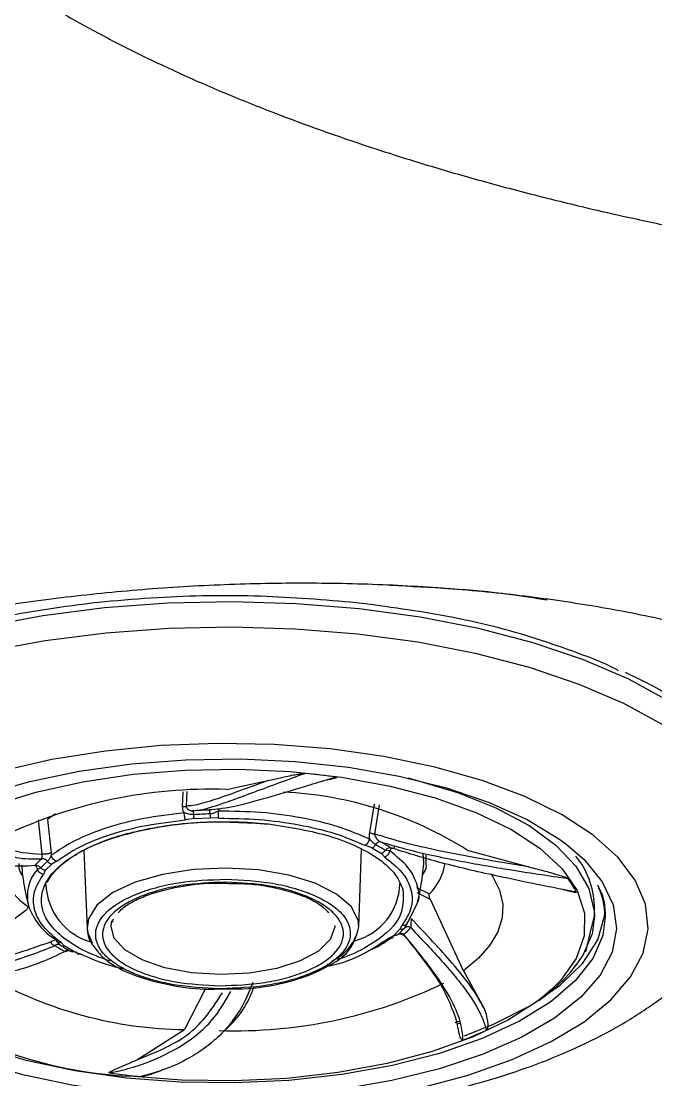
# Model space of a CAD drawing. Extents: x 956 to 1028, y 499 to 635.
# Drawn here: x 972.627 to 973.797, y 575.561 to 577.513 of the extents above; entities that cross this region are included whole.
import ezdxf

# ---------------------------------------------------------------- set-up
doc = ezdxf.new("R2010")
doc.units = 0
doc.header["$MEASUREMENT"] = 0
for name, color, linetype in [('1', 4, 'Continuous'), ('BDIM_CYAN', 4, 'Continuous'), ('DIM', 3, 'Continuous')]:
    doc.layers.add(name, color=color, linetype=linetype)

# ---------------------------------------------------------------- blocks, each defined once
blk = doc.blocks.new('MINI 2IN')
at = {"layer": 'BDIM_CYAN', "color": 3}
for p, q in [((-0.0102, -0.3457), (0.0663, -0.3294)), ((-0.0906, -0.3502), (-0.0918, -0.3775)), ((-0.0832, -0.3498), (-0.0843, -0.3764)), ((-0.072, -0.3856), (-0.0749, -0.3851)), ((-0.0239, -0.3809), (-0.0251, -0.3857)), ((0.262, -0.3725), (0.2534, -0.4249)), ((0.2715, -0.3743), (0.2628, -0.428)), ((-0.3566, -0.4019), (-0.3566, -0.402)), ((-0.3499, -0.465), (-0.3566, -0.402)), ((-0.3256, -0.391), (-0.34, -0.4011)), ((-0.34, -0.4011), (-0.3336, -0.4624)), ((-0.0695, -0.3996), (-0.0858, -0.402)), ((-0.0695, -0.3996), (-0.0401, -0.3981)), ((-0.0248, -0.3988), (-0.0401, -0.3981)), ((0.2578, -0.4536), (0.245, -0.4487)), ((-0.3336, -0.4624), (-0.3333, -0.4675)), ((-0.2735, -0.4586), (-0.2673, -0.6014)), ((0.2337, -0.5991), (0.2386, -0.4558)), ((0.2578, -0.4536), (0.2753, -0.4638)), ((0.2813, -0.4699), (0.2753, -0.4638)), ((0.2911, -0.4591), (0.2826, -0.4581)), ((0.2927, -0.455), (0.2911, -0.4591)), ((0.2956, -0.4541), (0.2957, -0.4542)), ((0.3576, -0.467), (0.3573, -0.4809)), ((0.4336, -0.4577), (0.5473, -0.4884)), ((-0.3443, -0.495), (-0.3324, -0.4833)), ((-0.3232, -0.478), (-0.3324, -0.4833)), ((-0.3443, -0.495), (-0.3478, -0.5023)), ((0.3404, -0.5266), (0.364, -0.5383)), ((0.3657, -0.5486), (0.3412, -0.5362)), ((0.3246, -0.5891), (0.3411, -0.5568)), ((0.4268, -0.6799), (0.3657, -0.5486)), ((0.6682, -0.5784), (0.6681, -0.5597)), ((-0.3805, -0.5688), (-0.4952, -0.6535)), ((-0.2203, -0.5904), (-0.2183, -0.5843)), ((0.6605, -0.6105), (0.6682, -0.5786)), ((0.6682, -0.5784), (0.6648, -0.6085)), ((0.3103, -0.603), (0.2984, -0.6147)), ((0.3103, -0.603), (0.3138, -0.5958)), ((0.3227, -0.5931), (0.3211, -0.5965)), ((0.3228, -0.5931), (0.3221, -0.5934)), ((0.2891, -0.62), (0.2984, -0.6147)), ((0.6523, -0.6452), (0.6605, -0.6105)), ((-0.3153, -0.6282), (-0.3093, -0.6342)), ((-0.2918, -0.6444), (-0.3093, -0.6342)), ((-0.3012, -0.6424), (-0.3013, -0.6419)), ((-0.2987, -0.6433), (-0.2922, -0.6447)), ((-0.2918, -0.6444), (-0.279, -0.6493)), ((0.4268, -0.6799), (0.4641, -0.7484)), ((-0.0495, -0.7137), (-0.0876, -0.7884)), ((-0.0262, -0.7136), (-0.0078, -0.7134)), ((0.4114, -0.7751), (0.419, -0.7728)), ((0.421, -0.7765), (0.4154, -0.7783)), ((-0.1754, -0.8441), (-0.0876, -0.7884))]:
    blk.add_line(p, q, dxfattribs=at)
at = {"layer": 'BDIM_CYAN', "color": 3, "flags": 128}
for points in [[(0.2342, -0.0129), (0.118, -0.0035), (0, 0), (-0.1183, -0.0026), (-0.2352, -0.0111), (-0.349, -0.0256), (-0.4581, -0.0457), (-0.5611, -0.0713), (-0.6565, -0.1018), (-0.7428, -0.137), (-0.819, -0.1763), (-0.8743, -0.212)], [(0.9804, -0.4477), (0.9816, -0.4211), (0.9731, -0.3703), (0.9508, -0.3203), (0.9148, -0.2719), (0.8658, -0.2257), (0.8044, -0.1824), (0.7314, -0.1426), (0.6479, -0.1067), (0.5551, -0.0755), (0.4543, -0.0492), (0.3468, -0.0282), (0.2342, -0.0129)], [(-0.9763, -0.5737), (-0.986, -0.5543), (-1.0013, -0.5045), (-1.0027, -0.4542), (-0.9902, -0.4042), (-0.9642, -0.355), (-0.9248, -0.3075), (-0.8727, -0.2623), (-0.8086, -0.22), (-0.7334, -0.1812), (-0.6481, -0.1465), (-0.554, -0.1163), (-0.4523, -0.0911), (-0.3445, -0.0713), (-0.2322, -0.057), (-0.1168, -0.0485), (0, -0.046), (0.1165, -0.0494), (0.2311, -0.0587)], [(0.2311, -0.0587), (0.3423, -0.0738), (0.4484, -0.0945), (0.548, -0.1205), (0.6396, -0.1514), (0.722, -0.1867), (0.794, -0.2261), (0.8547, -0.2688), (0.9031, -0.3144), (0.9386, -0.3622), (0.9606, -0.4115), (0.969, -0.4617), (0.9634, -0.5119), (0.9442, -0.5616), (0.9406, -0.568)], [(0.1808, -0.2711), (0.0779, -0.2631), (-0.0267, -0.261), (-0.1311, -0.265), (-0.2335, -0.2749), (-0.332, -0.2906), (-0.4249, -0.3118)], [(0.3457, -0.8963), (0.4351, -0.8725), (0.5165, -0.8438), (0.5883, -0.8107), (0.6494, -0.7739), (0.6986, -0.7339), (0.735, -0.6915), (0.7579, -0.6474), (0.7671, -0.6025), (0.7623, -0.5574), (0.7435, -0.5132), (0.7112, -0.4704), (0.666, -0.4299), (0.6085, -0.3925), (0.5399, -0.3587), (0.4613, -0.3291), (0.3742, -0.3044), (0.2801, -0.285), (0.1808, -0.2711)], [(-0.5787, -0.4062), (-0.5335, -0.3843), (-0.4575, -0.3552), (-0.373, -0.3309), (-0.2816, -0.3118), (-0.185, -0.2984), (-0.0851, -0.2909), (0.0161, -0.2895), (0.1166, -0.2941), (0.2146, -0.3047), (0.308, -0.3211), (0.3952, -0.3429), (0.4743, -0.3698), (0.5439, -0.4012), (0.6025, -0.4365), (0.6154, -0.4459)], [(-0.4416, -0.3754), (-0.362, -0.3509), (-0.275, -0.3315), (-0.1825, -0.3178), (-0.0865, -0.31), (0.011, -0.3083), (0.1079, -0.3128), (0.2021, -0.3233), (0.2917, -0.3395), (0.3747, -0.3613), (0.4494, -0.388), (0.5141, -0.4192), (0.5676, -0.4541), (0.6085, -0.492), (0.6362, -0.5322), (0.6499, -0.5737), (0.6494, -0.6157), (0.6347, -0.6573), (0.6061, -0.6975), (0.5892, -0.7147)], [(0.324, -0.3246), (0.3355, -0.3274), (0.4155, -0.3513), (0.4867, -0.3798), (0.5477, -0.4125), (0.5972, -0.4486), (0.6342, -0.4874), (0.6579, -0.5281), (0.6679, -0.5699), (0.6682, -0.5784)], [(-0.1996, -0.9045), (-0.2955, -0.891), (-0.386, -0.8718), (-0.4694, -0.8474), (-0.5439, -0.8182), (-0.6081, -0.7848), (-0.6609, -0.7478), (-0.7011, -0.708), (-0.728, -0.6661), (-0.7411, -0.6229), (-0.74, -0.5793), (-0.7249, -0.5362), (-0.696, -0.4943), (-0.6539, -0.4545), (-0.5993, -0.4176), (-0.5787, -0.4062)], [(0.6154, -0.4459), (0.6491, -0.475), (0.6827, -0.516), (0.7028, -0.5586), (0.7088, -0.6021), (0.7007, -0.6455), (0.6786, -0.6881), (0.643, -0.729), (0.5946, -0.7675), (0.5342, -0.8027), (0.4632, -0.834), (0.3827, -0.8608), (0.2946, -0.8825), (0.2003, -0.8988), (0.1018, -0.9092), (0.0011, -0.9137), (-0.1001, -0.9121), (-0.1996, -0.9045)], [(0.3535, -0.4838), (0.3538, -0.4784), (0.3527, -0.4651)], [(0.2337, -0.5991), (0.2325, -0.587), (0.2194, -0.5616), (0.1926, -0.5385), (0.1535, -0.5188), (0.1046, -0.5037), (0.0486, -0.4942), (-0.0111, -0.4907), (-0.0712, -0.4934), (-0.1282, -0.5023), (-0.1786, -0.5168), (-0.2197, -0.536), (-0.249, -0.5589), (-0.2647, -0.584), (-0.2673, -0.6014)], [(0.4765, -0.5006), (0.4806, -0.5066), (0.4932, -0.5316), (0.499, -0.5571), (0.498, -0.5827), (0.4901, -0.6081), (0.4755, -0.633), (0.4543, -0.6571), (0.4268, -0.6799)], [(0.6879, -0.5806), (0.6835, -0.6151), (0.6651, -0.6577), (0.6329, -0.6988), (0.5875, -0.7376), (0.5298, -0.7732), (0.4609, -0.805), (0.3823, -0.8323), (0.2956, -0.8545), (0.2025, -0.8713), (0.105, -0.8821), (0.0049, -0.8869), (-0.0955, -0.8856), (-0.1944, -0.8781), (-0.2896, -0.8646), (-0.3793, -0.8453), (-0.4616, -0.8208), (-0.5349, -0.7914), (-0.5976, -0.7578), (-0.6485, -0.7207), (-0.6866, -0.6808), (-0.711, -0.6389), (-0.7212, -0.5959), (-0.7216, -0.5871)], [(0.4288, -0.7997), (0.4836, -0.7781), (0.5505, -0.7442), (0.6052, -0.7065), (0.6468, -0.6659), (0.6742, -0.6231), (0.6869, -0.5792), (0.6875, -0.5719)], [(-0.2673, -0.6014), (-0.2661, -0.61), (-0.2578, -0.6288)], [(-0.223, -0.5985), (-0.223, -0.597), (-0.2215, -0.5882)], [(0.1894, -0.5965), (0.1894, -0.5995), (0.1812, -0.6224), (0.1595, -0.6437), (0.1257, -0.6619), (0.0823, -0.6757), (0.0321, -0.6843), (-0.0214, -0.687), (-0.0746, -0.6837), (-0.1239, -0.6745), (-0.1659, -0.6601), (-0.1977, -0.6416), (-0.2171, -0.62), (-0.223, -0.5985)], [(0.6648, -0.6085), (0.6639, -0.612), (0.6461, -0.6534)], [(0.5892, -0.7147), (0.5643, -0.7356), (0.51, -0.7707), (0.4446, -0.8021), (0.3693, -0.8291), (0.2858, -0.8511), (0.1958, -0.8677), (0.1013, -0.8784), (0.0043, -0.8832), (-0.0932, -0.8818), (-0.189, -0.8743)]]:
    blk.add_lwpolyline(points, dxfattribs=at)
at = {"layer": 'BDIM_CYAN', "color": 3}
for centre, radius, start, end in [((-0.0007, -1.7166), 1.4069, 82.1214, 84.5063), ((-0.0392, -1.2344), 0.8891, 88.1322, 115.6833), ((0.0602, -1.0495), 0.6998, 57.7508, 87.181), ((-0.0142, -1.2357), 0.8525, 91.838, 93.9301), ((-0.0142, -1.216), 0.8256, 91.838, 93.9301), ((0.1386, -0.6837), 0.2677, 57.4654, 61.8992), ((0.1437, -0.6862), 0.2764, 57.4654, 61.8992), ((-0.313, -0.4633), 0.1167, 190.1277, 236.7176), ((-0.2482, -0.5914), 0.1561, 131.136, 137.6268), ((-0.2409, -0.5919), 0.1511, 131.136, 137.6268), ((0.2916, -0.4655), 0.1027, 314.8561, 350.7483), ((0.5164, -0.5645), 0.1518, 1.8135, 39.1893), ((-0.3028, -0.542), 0.0746, 138.5277, 194.1301), ((-0.2287, -0.517), 0.1144, 181.5651, 255.5203), ((0.1975, -0.5164), 0.112, 284.8336, 358.1142), ((0.477, -0.6117), 0.1753, 25.9015, 35.466), ((0.5471, -0.5823), 0.1408, 0.716, 25.1961), ((-0.2627, -0.5213), 0.119, 199.0793, 238.3342), ((0.1467, -0.5816), 0.0888, 295.3042, 348.6126), ((0.2102, -0.5022), 0.1465, 312.8315, 317.6849), ((0.2141, -0.4953), 0.1561, 311.1369, 317.6263), ((0.198, -0.4893), 0.1642, 311.2498, 312.894), ((-0.1777, -0.4006), 0.2764, 237.4654, 241.8992), ((-0.1727, -0.4071), 0.2677, 237.4654, 241.8992), ((0.3995, -0.4895), 0.2961, 304.0794, 326.3967), ((-0.0787, -0.0343), 0.7541, 240.5589, 269.3221), ((0.0054, 0.0984), 0.8891, 268.1322, 295.6833), ((-0.1478, -0.0721), 0.8033, 234.0746, 267.0571), ((0.1644, -0.1307), 0.7257, 291.1104, 294.819), ((-0.0329, 0.5253), 1.4069, 262.1214, 264.5065)]:
    blk.add_arc(centre, radius, start, end, dxfattribs=at)
for points, knots in [([(0.2291, -0.0014), (0.1705, 0.0035), (0.0498, 0.0137), (-0.1076, 0.0106), (-0.235, 0.0007), (-0.3634, -0.0154), (-0.5171, -0.046), (-0.6528, -0.0897), (-0.7475, -0.1305), (-0.788, -0.1531), (-0.8083, -0.1644)], [0, 0, 0, 0, 0.1532463, 0.3156719, 0.4003608, 0.4850674, 0.6578359, 0.8306045, 0.9152934, 1, 1, 1, 1]), ([(0.7121, -0.1268), (0.7106, -0.1259), (0.6898, -0.1137), (0.6376, -0.0943), (0.5388, -0.0591), (0.4034, -0.0247), (0.2861, -0.009), (0.2291, -0.0014)], [0, 0, 0, 0, 0.01298, 0.185306, 0.357668, 0.688173, 1, 1, 1, 1]), ([(0.9562, -0.3283), (0.9541, -0.3229), (0.9446, -0.2977), (0.9103, -0.2567), (0.8528, -0.2037), (0.7911, -0.1615), (0.7422, -0.1381), (0.7252, -0.13)], [0, 0, 0, 0, 0.071102, 0.331617, 0.569257, 0.850607, 1, 1, 1, 1]), ([(0.0663, -0.3294), (0.0464, -0.3367), (0.0069, -0.3511), (-0.0317, -0.3648), (-0.0567, -0.3722), (-0.0725, -0.3759), (-0.0804, -0.3762), (-0.0843, -0.3764)], [0, 0, 0, 0, 0.284599, 0.565427, 0.713522, 0.857932, 1, 1, 1, 1]), ([(-0.0726, -0.3852), (-0.067, -0.3846), (-0.0561, -0.3835), (-0.032, -0.3765), (-0.0003, -0.3656), (0.0409, -0.3505), (0.0863, -0.3337), (0.1189, -0.3217), (0.134, -0.3161)], [0, 0, 0, 0, 0.154219, 0.301464, 0.47799, 0.661716, 0.843633, 1, 1, 1, 1]), ([(0.1922, -0.323), (0.1914, -0.3232), (0.1894, -0.3238), (0.1832, -0.3257), (0.1641, -0.3315), (0.1216, -0.3444), (0.0583, -0.3631), (-0.0027, -0.3802), (-0.0294, -0.3826), (-0.0415, -0.3836)], [0, 0, 0, 0, 0.007324, 0.019564, 0.058649, 0.192116, 0.441769, 0.746986, 1, 1, 1, 1]), ([(0.0663, -0.3294), (0.0702, -0.3285), (0.0807, -0.326), (0.0966, -0.3225), (0.1117, -0.3193), (0.1228, -0.3174), (0.1296, -0.316), (0.1336, -0.3161), (0.134, -0.3161)], [0, 0, 0, 0, 0.191782, 0.518998, 0.728969, 0.85611, 0.98384, 1, 1, 1, 1]), ([(0.1922, -0.323), (0.1923, -0.323), (0.1925, -0.323), (0.1928, -0.3231), (0.193, -0.3232), (0.193, -0.3234), (0.1927, -0.3238), (0.1904, -0.3249), (0.183, -0.327), (0.1757, -0.3285), (0.1708, -0.3295)], [0, 0, 0, 0, 0.011819, 0.023754, 0.034559, 0.046367, 0.066558, 0.129614, 0.419573, 1, 1, 1, 1]), ([(-0.4593, -0.3835), (-0.4593, -0.3839), (-0.4593, -0.385), (-0.4593, -0.3884), (-0.4588, -0.3988), (-0.4552, -0.4212), (-0.4395, -0.4514), (-0.4035, -0.4743), (-0.3673, -0.474), (-0.3508, -0.4739)], [0, 0, 0, 0, 0.007325, 0.019566, 0.05865, 0.192116, 0.441769, 0.746986, 1, 1, 1, 1]), ([(-0.0881, -0.389), (-0.1135, -0.392), (-0.1642, -0.398), (-0.2321, -0.4158), (-0.2912, -0.4387), (-0.3192, -0.4579), (-0.3333, -0.4675)], [0, 0, 0, 0, 0.25, 0.5, 0.75, 1, 1, 1, 1]), ([(-0.0918, -0.3775), (-0.0909, -0.3775), (-0.0892, -0.3775), (-0.087, -0.3773), (-0.0852, -0.3769), (-0.0846, -0.3766), (-0.0843, -0.3764)], [0, 0, 0, 0, 0.245337, 0.5, 0.754663, 1, 1, 1, 1]), ([(-0.0918, -0.3775), (-0.0917, -0.3794), (-0.0915, -0.3836), (-0.0893, -0.3871), (-0.0881, -0.389)], [0, 0, 0, 0, 0.459104, 1, 1, 1, 1]), ([(-0.0708, -0.3923), (-0.0738, -0.3921), (-0.0798, -0.3919), (-0.0853, -0.3899), (-0.0881, -0.389)], [0, 0, 0, 0, 0.490746, 1, 1, 1, 1]), ([(-0.0843, -0.3764), (-0.0842, -0.3771), (-0.0841, -0.3784), (-0.083, -0.3807), (-0.0807, -0.3832), (-0.0769, -0.385), (-0.074, -0.3852), (-0.0726, -0.3852)], [0, 0, 0, 0, 0.111418, 0.230072, 0.482003, 0.743082, 1, 1, 1, 1]), ([(-0.0251, -0.3857), (-0.0271, -0.3866), (-0.0305, -0.3882), (-0.0357, -0.3903), (-0.039, -0.3906), (-0.0407, -0.3907)], [0, 0, 0, 0, 0.40286, 0.687897, 1, 1, 1, 1]), ([(0.2535, -0.4372), (0.235, -0.4293), (0.1979, -0.4135), (0.1287, -0.3972), (0.0535, -0.3868), (0.0011, -0.3861), (-0.0251, -0.3857)], [0, 0, 0, 0, 0.25, 0.5, 0.75, 1, 1, 1, 1]), ([(-0.3635, -0.4862), (-0.3802, -0.4872), (-0.4037, -0.4886), (-0.4297, -0.4827), (-0.4455, -0.477), (-0.4637, -0.4671), (-0.4815, -0.451), (-0.4957, -0.4281), (-0.5004, -0.4103), (-0.5026, -0.4018)], [0, 0, 0, 0, 0.229238, 0.322198, 0.414546, 0.50635, 0.67863, 0.847274, 1, 1, 1, 1]), ([(-0.4483, -0.4052), (-0.4405, -0.4235), (-0.4248, -0.4606), (-0.375, -0.4635), (-0.3499, -0.465)], [0, 0, 0, 0, 0.495173, 1, 1, 1, 1]), ([(-0.3232, -0.478), (-0.3098, -0.4688), (-0.2826, -0.4502), (-0.2253, -0.4279), (-0.1592, -0.4107), (-0.1101, -0.4049), (-0.0858, -0.402)], [0, 0, 0, 0, 0.2470114, 0.5, 0.7529886, 1, 1, 1, 1]), ([(-0.1734, -0.4228), (-0.1571, -0.4193), (-0.1206, -0.4113), (-0.0387, -0.403), (0.0255, -0.4068), (0.0673, -0.4093)], [0, 0, 0, 0, 0.220848, 0.4935038, 1, 1, 1, 1]), ([(-0.1734, -0.4227), (-0.1716, -0.4222), (-0.1576, -0.4184), (-0.1319, -0.4142), (-0.1007, -0.4098), (-0.0771, -0.4076), (-0.06, -0.4064), (-0.0477, -0.4058), (-0.0341, -0.4053), (-0.0245, -0.4052), (-0.0177, -0.4051)], [0, 0, 0, 0, 0.040062, 0.30443, 0.501937, 0.645566, 0.748575, 0.821934, 0.873992, 1, 1, 1, 1]), ([(-0.0248, -0.3988), (0.0002, -0.3992), (0.051, -0.3998), (0.1241, -0.4099), (0.1914, -0.4258), (0.2272, -0.4411), (0.245, -0.4487)], [0, 0, 0, 0, 0.247011, 0.5, 0.752989, 1, 1, 1, 1]), ([(-0.0177, -0.4051), (-0.0096, -0.4052), (0.0058, -0.4053), (0.0309, -0.4063), (0.0477, -0.4077), (0.0572, -0.4086)], [0, 0, 0, 0, 0.321146, 0.61203, 1, 1, 1, 1]), ([(0.0673, -0.4093), (0.1069, -0.4156), (0.1678, -0.4252), (0.2328, -0.4508), (0.2735, -0.4745), (0.3029, -0.5014), (0.3111, -0.5207), (0.3151, -0.5302)], [0, 0, 0, 0, 0.3148498, 0.4843389, 0.6574249, 0.8305108, 1, 1, 1, 1]), ([(-0.2249, -0.662), (-0.2387, -0.6572), (-0.2702, -0.646), (-0.3075, -0.6235), (-0.3363, -0.5967), (-0.3557, -0.5599), (-0.3486, -0.5132), (-0.3021, -0.4705), (-0.2428, -0.4426), (-0.2032, -0.4286), (-0.1778, -0.4237), (-0.1734, -0.4228)], [0, 0, 0, 0, 0.081146, 0.185521, 0.289897, 0.392103, 0.581966, 0.771829, 0.874035, 0.978411, 1, 1, 1, 1]), ([(-0.3414, -0.5176), (-0.3392, -0.5136), (-0.334, -0.5042), (-0.3191, -0.488), (-0.2957, -0.4697), (-0.2618, -0.4509), (-0.2195, -0.4342), (-0.1873, -0.4262), (-0.1734, -0.4227)], [0, 0, 0, 0, 0.112803, 0.270618, 0.415988, 0.619279, 0.835157, 1, 1, 1, 1]), ([(0.2534, -0.4249), (0.2531, -0.4267), (0.2524, -0.4307), (0.2531, -0.435), (0.2535, -0.4372)], [0, 0, 0, 0, 0.459354, 1, 1, 1, 1]), ([(0.2534, -0.4249), (0.254, -0.4252), (0.2552, -0.426), (0.2577, -0.4269), (0.2603, -0.4276), (0.262, -0.4278), (0.2628, -0.428)], [0, 0, 0, 0, 0.245337, 0.5, 0.754663, 1, 1, 1, 1]), ([(0.5473, -0.4884), (0.5168, -0.4835), (0.4609, -0.4744), (0.3832, -0.4595), (0.3183, -0.4447), (0.2811, -0.4335), (0.2628, -0.428)], [0, 0, 0, 0, 0.317509, 0.5834805, 0.7948327, 1, 1, 1, 1]), ([(0.2628, -0.428), (0.2629, -0.4286), (0.263, -0.43), (0.2641, -0.4329), (0.2663, -0.4364), (0.2698, -0.4401), (0.2725, -0.4416), (0.2739, -0.4424)], [0, 0, 0, 0, 0.111469, 0.230184, 0.482261, 0.743373, 1, 1, 1, 1]), ([(0.2647, -0.4476), (0.2625, -0.446), (0.2586, -0.4432), (0.2551, -0.439), (0.2535, -0.4372)], [0, 0, 0, 0, 0.571403, 1, 1, 1, 1]), ([(0.2739, -0.4424), (0.2887, -0.4467), (0.3172, -0.4551), (0.364, -0.4662), (0.4111, -0.476), (0.4602, -0.485), (0.5307, -0.4969), (0.583, -0.5046), (0.6198, -0.51)], [0, 0, 0, 0, 0.135552, 0.260798, 0.405842, 0.535564, 0.673856, 1, 1, 1, 1]), ([(-0.3508, -0.4739), (-0.3507, -0.4735), (-0.3504, -0.4727), (-0.3501, -0.4709), (-0.35, -0.4692), (-0.3499, -0.4678), (-0.3499, -0.4663), (-0.3499, -0.4654), (-0.3499, -0.465)], [0, 0, 0, 0, 0.277558, 0.532524, 0.651825, 0.767232, 0.882131, 1, 1, 1, 1]), ([(-0.3336, -0.4624), (-0.334, -0.4626), (-0.3349, -0.4631), (-0.3367, -0.4637), (-0.339, -0.4643), (-0.3416, -0.4648), (-0.3442, -0.4651), (-0.3465, -0.4652), (-0.3485, -0.4652), (-0.3494, -0.465), (-0.3499, -0.465)], [0, 0, 0, 0, 0.112211, 0.235183, 0.366441, 0.502102, 0.637431, 0.767756, 0.88937, 1, 1, 1, 1]), ([(-0.3333, -0.4675), (-0.3338, -0.4684), (-0.3345, -0.4695), (-0.3355, -0.4716), (-0.3367, -0.4737), (-0.3384, -0.4762), (-0.3397, -0.4775), (-0.3403, -0.4781)], [0, 0, 0, 0, 0.224307, 0.303573, 0.473827, 0.745729, 1, 1, 1, 1]), ([(0.2826, -0.4581), (0.2833, -0.4572), (0.2847, -0.4554), (0.2874, -0.4537), (0.29, -0.4529), (0.2916, -0.4531), (0.2923, -0.4532)], [0, 0, 0, 0, 0.266689, 0.531115, 0.778754, 1, 1, 1, 1]), ([(0.3411, -0.5568), (0.3412, -0.5566), (0.347, -0.5453), (0.3427, -0.5222), (0.3279, -0.489), (0.3034, -0.469), (0.2911, -0.4591)], [0, 0, 0, 0, 0.0073413, 0.3382277, 0.6691139, 1, 1, 1, 1]), ([(0.2923, -0.4532), (0.2932, -0.4536), (0.2949, -0.4543), (0.2971, -0.4543), (0.2984, -0.4537), (0.2991, -0.4529), (0.2996, -0.4518), (0.2997, -0.451), (0.2998, -0.4506)], [0, 0, 0, 0, 0.277554, 0.532524, 0.651828, 0.767234, 0.882133, 1, 1, 1, 1]), ([(0.6347, -0.5351), (0.6339, -0.535), (0.6319, -0.5346), (0.6257, -0.5334), (0.6061, -0.5296), (0.56, -0.5205), (0.481, -0.5039), (0.384, -0.4819), (0.3209, -0.4621), (0.2923, -0.4532)], [0, 0, 0, 0, 0.007325, 0.019566, 0.058651, 0.192116, 0.441769, 0.746986, 1, 1, 1, 1]), ([(-0.386, -0.5047), (-0.3888, -0.5004), (-0.3936, -0.493), (-0.3927, -0.4854), (-0.3923, -0.4823)], [0, 0, 0, 0, 0.583848, 1, 1, 1, 1]), ([(-0.3883, -0.4855), (-0.3876, -0.4917), (-0.3851, -0.515), (-0.3804, -0.5408), (-0.3753, -0.5598), (-0.3747, -0.5619)], [0, 0, 0, 0, 0.242973, 0.91555, 1, 1, 1, 1]), ([(-0.3639, -0.4862), (-0.3639, -0.4865), (-0.3637, -0.4872), (-0.3636, -0.4866), (-0.3635, -0.4862)], [0, 0, 0, 0, 0.436642, 1, 1, 1, 1]), ([(-0.3622, -0.4829), (-0.3618, -0.4847), (-0.361, -0.4886), (-0.3595, -0.4912), (-0.3587, -0.4926)], [0, 0, 0, 0, 0.459352, 1, 1, 1, 1]), ([(-0.3403, -0.4781), (-0.3411, -0.4772), (-0.3426, -0.4755), (-0.3455, -0.474), (-0.3484, -0.4734), (-0.3501, -0.4737), (-0.3508, -0.4739)], [0, 0, 0, 0, 0.266689, 0.531115, 0.778754, 1, 1, 1, 1]), ([(-0.3403, -0.4781), (-0.3398, -0.4788), (-0.3387, -0.4801), (-0.3367, -0.4816), (-0.3345, -0.4828), (-0.3331, -0.4831), (-0.3324, -0.4833)], [0, 0, 0, 0, 0.257259, 0.51339, 0.762603, 1, 1, 1, 1]), ([(0.2813, -0.4699), (0.293, -0.4794), (0.3166, -0.4986), (0.3324, -0.531), (0.3335, -0.5641), (0.3203, -0.5853), (0.3138, -0.5958)], [0, 0, 0, 0, 0.247011, 0.5, 0.752989, 1, 1, 1, 1]), ([(0.3408, -0.5586), (0.3424, -0.552), (0.3487, -0.5267), (0.3516, -0.501), (0.3537, -0.4821)], [0, 0, 0, 0, 0.260465, 1, 1, 1, 1]), ([(0.3573, -0.4809), (0.3576, -0.4843), (0.3584, -0.4922), (0.3533, -0.4997), (0.3505, -0.5039)], [0, 0, 0, 0, 0.446283, 1, 1, 1, 1]), ([(-0.3153, -0.6282), (-0.327, -0.6187), (-0.3506, -0.5994), (-0.3664, -0.567), (-0.3675, -0.5339), (-0.3543, -0.5127), (-0.3478, -0.5023)], [0, 0, 0, 0, 0.247012, 0.5, 0.752988, 1, 1, 1, 1]), ([(-0.3525, -0.4901), (-0.3538, -0.491), (-0.3559, -0.4927), (-0.3579, -0.4926), (-0.3587, -0.4926)], [0, 0, 0, 0, 0.571404, 1, 1, 1, 1]), ([(0.5473, -0.4884), (0.5522, -0.4897), (0.5657, -0.4932), (0.5841, -0.4981), (0.6003, -0.5028), (0.6099, -0.5058), (0.6154, -0.5077), (0.6181, -0.5089), (0.6194, -0.5096), (0.6197, -0.5099), (0.6198, -0.51)], [0, 0, 0, 0, 0.191797, 0.519572, 0.729704, 0.856737, 0.930022, 0.970712, 0.992634, 1, 1, 1, 1]), ([(-0.022, -0.7133), (-0.0515, -0.7117), (-0.0968, -0.7094), (-0.1508, -0.6965), (-0.1876, -0.6832), (-0.2173, -0.6668), (-0.2444, -0.6431), (-0.2571, -0.6108), (-0.241, -0.5786), (-0.2114, -0.5552), (-0.1801, -0.5392), (-0.1419, -0.5264), (-0.0865, -0.5141), (-0.041, -0.5123), (-0.0114, -0.5112)], [0, 0, 0, 0, 0.119728, 0.18418, 0.25, 0.31582, 0.380272, 0.5, 0.619728, 0.68418, 0.75, 0.81582, 0.880272, 1, 1, 1, 1]), ([(-0.0117, -0.5167), (-0.0397, -0.5178), (-0.0827, -0.5195), (-0.135, -0.5311), (-0.1712, -0.5432), (-0.2008, -0.5584), (-0.2288, -0.5804), (-0.244, -0.6109), (-0.232, -0.6414), (-0.2063, -0.6638), (-0.1783, -0.6793), (-0.1435, -0.6919), (-0.0924, -0.7041), (-0.0496, -0.7063), (-0.0217, -0.7077)], [0, 0, 0, 0, 0.119728, 0.18418, 0.25, 0.31582, 0.380272, 0.5, 0.619728, 0.68418, 0.75, 0.81582, 0.880272, 1, 1, 1, 1]), ([(-0.2101, -0.5735), (-0.2077, -0.5707), (-0.2011, -0.563), (-0.1818, -0.5515), (-0.1488, -0.5369), (-0.1001, -0.5242), (-0.0459, -0.5174), (-0.0132, -0.5186), (-0.0015, -0.519)], [0, 0, 0, 0, 0.091323, 0.249204, 0.391299, 0.637461, 0.870614, 1, 1, 1, 1]), ([(-0.0114, -0.5112), (0.018, -0.5127), (0.0633, -0.515), (0.1174, -0.528), (0.1542, -0.5412), (0.1839, -0.5576), (0.211, -0.5813), (0.2237, -0.6136), (0.2076, -0.6458), (0.178, -0.6692), (0.1467, -0.6852), (0.1084, -0.698), (0.0531, -0.7103), (0.0076, -0.7121), (-0.022, -0.7133)], [0, 0, 0, 0, 0.119728, 0.18418, 0.25, 0.31582, 0.380272, 0.5, 0.619728, 0.68418, 0.75, 0.81582, 0.880272, 1, 1, 1, 1]), ([(-0.0217, -0.7077), (0.0063, -0.7066), (0.0493, -0.7049), (0.1016, -0.6933), (0.1378, -0.6812), (0.1674, -0.6661), (0.1954, -0.644), (0.2106, -0.6136), (0.1986, -0.583), (0.1729, -0.5606), (0.1449, -0.5451), (0.11, -0.5325), (0.059, -0.5203), (0.0161, -0.5181), (-0.0117, -0.5167)], [0, 0, 0, 0, 0.119728, 0.18418, 0.25, 0.31582, 0.380272, 0.5, 0.619728, 0.68418, 0.75, 0.81582, 0.880272, 1, 1, 1, 1]), ([(-0.0015, -0.519), (0.007, -0.5191), (0.0392, -0.5191), (0.0838, -0.5272), (0.1275, -0.54), (0.1596, -0.5546), (0.1722, -0.5666), (0.1786, -0.5728)], [0, 0, 0, 0, 0.1035, 0.392673, 0.575575, 0.782789, 1, 1, 1, 1]), ([(0.3095, -0.52), (0.3096, -0.5204), (0.3097, -0.5209), (0.3093, -0.5193), (0.3093, -0.5192)], [0, 0, 0, 0, 0.923749, 1, 1, 1, 1]), ([(0.6752, -0.5269), (0.6752, -0.5269), (0.6872, -0.5444), (0.6875, -0.5625), (0.6879, -0.5807)], [0, 0, 0, 0, 0.000935, 1, 1, 1, 1]), ([(0.3151, -0.5302), (0.3158, -0.5484), (0.3171, -0.5849), (0.2668, -0.627), (0.2218, -0.6507), (0.1986, -0.6579), (0.1939, -0.6593)], [0, 0, 0, 0, 0.373476, 0.746951, 0.948, 1, 1, 1, 1]), ([(0.3657, -0.5486), (0.3651, -0.5472), (0.3637, -0.5444), (0.3632, -0.541), (0.3635, -0.5391), (0.3639, -0.5385), (0.364, -0.5383)], [0, 0, 0, 0, 0.355757, 0.72292, 0.91627, 1, 1, 1, 1]), ([(0.6347, -0.5351), (0.6347, -0.5352), (0.6348, -0.5353), (0.6347, -0.5354), (0.6345, -0.5355), (0.6341, -0.5356), (0.6331, -0.5356), (0.6292, -0.5352), (0.6213, -0.5336), (0.6144, -0.5316), (0.6102, -0.5303)], [0, 0, 0, 0, 0.013705, 0.027544, 0.040073, 0.053766, 0.077179, 0.150296, 0.486525, 1, 1, 1, 1]), ([(-0.377, -0.5608), (-0.3768, -0.561), (-0.3764, -0.5614), (-0.3762, -0.5624), (-0.3764, -0.5635), (-0.377, -0.5649), (-0.3783, -0.5668), (-0.3796, -0.568), (-0.3805, -0.5688)], [0, 0, 0, 0, 0.127623, 0.255996, 0.374285, 0.494115, 0.688929, 1, 1, 1, 1]), ([(-0.9802, -0.5665), (-0.9703, -0.5833), (-0.9505, -0.6169), (-0.9079, -0.6667), (-0.8532, -0.7174), (-0.7847, -0.7666), (-0.7056, -0.8109), (-0.6227, -0.8474), (-0.5383, -0.8769), (-0.4536, -0.9003), (-0.3698, -0.9182), (-0.2888, -0.9313), (-0.2173, -0.9396), (-0.1596, -0.9443), (-0.1179, -0.9466), (-0.088, -0.9477), (-0.0667, -0.9483), (-0.0517, -0.9485), (-0.041, -0.9486), (-0.0334, -0.9487), (-0.0251, -0.9487), (-0.0193, -0.9487), (-0.0151, -0.9487)], [0, 0, 0, 0, 0.068093, 0.135307, 0.209263, 0.298742, 0.387345, 0.47369, 0.555306, 0.633312, 0.70781, 0.777245, 0.84087, 0.886785, 0.919677, 0.943108, 0.959738, 0.971518, 0.979856, 0.985755, 0.989927, 1, 1, 1, 1]), ([(-0.0151, -0.9487), (-0.0112, -0.9486), (0.0015, -0.9486), (0.0291, -0.9481), (0.0722, -0.9466), (0.1291, -0.9431), (0.1956, -0.9368), (0.2681, -0.9272), (0.3438, -0.9139), (0.4203, -0.8967), (0.4966, -0.8752), (0.5719, -0.8492), (0.6457, -0.8179), (0.7173, -0.7807), (0.7856, -0.7366), (0.8488, -0.6853), (0.8998, -0.6304), (0.9277, -0.5913), (0.9382, -0.5722), (0.9392, -0.5704)], [0, 0, 0, 0, 0.009814, 0.031348, 0.068465, 0.116638, 0.173235, 0.235738, 0.302165, 0.371399, 0.442731, 0.516509, 0.592953, 0.672038, 0.753482, 0.837013, 0.922838, 0.992767, 1, 1, 1, 1]), ([(0.3301, -0.5835), (0.3301, -0.5842), (0.3301, -0.5856), (0.33, -0.5888), (0.3299, -0.5928), (0.3297, -0.5973), (0.3295, -0.5995), (0.3294, -0.6005)], [0, 0, 0, 0, 0.111467, 0.230181, 0.482258, 0.743371, 1, 1, 1, 1]), ([(0.4641, -0.7484), (0.4569, -0.7356), (0.4429, -0.7106), (0.4092, -0.6688), (0.3713, -0.627), (0.3436, -0.5978), (0.3301, -0.5835)], [0, 0, 0, 0, 0.280747, 0.545552, 0.776817, 1, 1, 1, 1]), ([(-0.2673, -0.6015), (-0.2664, -0.6112), (-0.2653, -0.6223), (-0.2571, -0.632), (-0.256, -0.6332)], [0, 0, 0, 0, 0.872722, 1, 1, 1, 1]), ([(0.1821, -0.6681), (0.1836, -0.6674), (0.2014, -0.6586), (0.2244, -0.6352), (0.2305, -0.6116), (0.2337, -0.5991)], [0, 0, 0, 0, 0.040731, 0.49375, 1, 1, 1, 1]), ([(0.3185, -0.6008), (0.3197, -0.5989), (0.3218, -0.5957), (0.3238, -0.5911), (0.3246, -0.5891)], [0, 0, 0, 0, 0.571399, 1, 1, 1, 1]), ([(0.3294, -0.6005), (0.3408, -0.6125), (0.3621, -0.635), (0.3922, -0.6677), (0.4163, -0.6961), (0.4364, -0.7228), (0.4512, -0.746), (0.4628, -0.7689), (0.4669, -0.7825), (0.469, -0.7894)], [0, 0, 0, 0, 0.154271, 0.288952, 0.454424, 0.575072, 0.714225, 0.852753, 1, 1, 1, 1]), ([(-0.3268, -0.618), (-0.3265, -0.6183), (-0.3258, -0.6187), (-0.3254, -0.6197), (-0.3256, -0.6209), (-0.3264, -0.6223), (-0.3278, -0.6236), (-0.3297, -0.6247), (-0.3317, -0.6257), (-0.3332, -0.6261), (-0.3339, -0.6264)], [0, 0, 0, 0, 0.11221, 0.235183, 0.36644, 0.502102, 0.63743, 0.767756, 0.889371, 1, 1, 1, 1]), ([(-0.3252, -0.6226), (-0.3245, -0.6234), (-0.3238, -0.6244), (-0.323, -0.6257), (-0.3223, -0.6267), (-0.3203, -0.6297), (-0.3182, -0.6315), (-0.3166, -0.6328)], [0, 0, 0, 0, 0.22908, 0.257055, 0.306679, 0.485356, 1, 1, 1, 1]), ([(0.2891, -0.62), (0.2756, -0.6291), (0.2482, -0.6475), (0.2088, -0.6647), (0.1832, -0.671), (0.1798, -0.6718)], [0, 0, 0, 0, 0.45918, 0.929471, 1, 1, 1, 1]), ([(0.2529, -0.6426), (0.2533, -0.6424), (0.2731, -0.6345), (0.2863, -0.6242), (0.2992, -0.6142)], [0, 0, 0, 0, 0.02364, 1, 1, 1, 1]), ([(0.3063, -0.6128), (0.3057, -0.6132), (0.3046, -0.6141), (0.3026, -0.6148), (0.3005, -0.615), (0.2991, -0.6148), (0.2984, -0.6147)], [0, 0, 0, 0, 0.257259, 0.51339, 0.762603, 1, 1, 1, 1]), ([(0.3063, -0.6128), (0.307, -0.6122), (0.3085, -0.6111), (0.3114, -0.6108), (0.3143, -0.6114), (0.316, -0.6124), (0.3168, -0.6129)], [0, 0, 0, 0, 0.2666892, 0.5311152, 0.7787539, 1, 1, 1, 1]), ([(0.3071, -0.6121), (0.3077, -0.6119), (0.3089, -0.6115), (0.3118, -0.6118), (0.3144, -0.6131), (0.3155, -0.6144), (0.3161, -0.6149)], [0, 0, 0, 0, 0.280799, 0.543416, 0.783777, 1, 1, 1, 1]), ([(0.4147, -0.7742), (0.4069, -0.7517), (0.3911, -0.7063), (0.3411, -0.6436), (0.3158, -0.6119)], [0, 0, 0, 0, 0.495173, 1, 1, 1, 1]), ([(0.3168, -0.6129), (0.3166, -0.6135), (0.3164, -0.6146), (0.3161, -0.615), (0.3159, -0.6147), (0.3158, -0.6141), (0.3158, -0.6132), (0.3158, -0.6124), (0.3158, -0.6119)], [0, 0, 0, 0, 0.277558, 0.532524, 0.651825, 0.767232, 0.882131, 1, 1, 1, 1]), ([(0.4254, -0.7994), (0.4245, -0.7927), (0.422, -0.7735), (0.4057, -0.7328), (0.3698, -0.6777), (0.3333, -0.6331), (0.3168, -0.6129)], [0, 0, 0, 0, 0.141781, 0.406989, 0.731223, 1, 1, 1, 1]), ([(-0.6683, -0.6561), (-0.6675, -0.6564), (-0.6655, -0.657), (-0.6593, -0.6588), (-0.6397, -0.6641), (-0.5936, -0.674), (-0.5146, -0.6804), (-0.4177, -0.67), (-0.3549, -0.6449), (-0.3264, -0.6336)], [0, 0, 0, 0, 0.007325, 0.019566, 0.058651, 0.192116, 0.441769, 0.746986, 1, 1, 1, 1]), ([(-0.6071, -0.6597), (-0.5621, -0.6648), (-0.4712, -0.675), (-0.3799, -0.6427), (-0.3339, -0.6264)], [0, 0, 0, 0, 0.495173, 1, 1, 1, 1]), ([(-0.3264, -0.6336), (-0.3273, -0.6334), (-0.329, -0.633), (-0.3311, -0.6317), (-0.3325, -0.6302), (-0.3332, -0.629), (-0.3337, -0.6277), (-0.3338, -0.6268), (-0.3339, -0.6264)], [0, 0, 0, 0, 0.277554, 0.532524, 0.651828, 0.767234, 0.882133, 1, 1, 1, 1]), ([(-0.3166, -0.6328), (-0.3173, -0.6323), (-0.3187, -0.6313), (-0.3214, -0.6312), (-0.3241, -0.6319), (-0.3256, -0.6331), (-0.3264, -0.6336)], [0, 0, 0, 0, 0.266689, 0.531115, 0.778754, 1, 1, 1, 1]), ([(-0.3007, -0.6425), (-0.3017, -0.6431), (-0.3039, -0.6444), (-0.3065, -0.6444), (-0.3079, -0.6444)], [0, 0, 0, 0, 0.4915, 1, 1, 1, 1]), ([(-0.256, -0.6332), (-0.2512, -0.64), (-0.2362, -0.6609), (-0.1899, -0.687), (-0.1227, -0.7059), (-0.0664, -0.7143), (-0.0341, -0.7137), (-0.0262, -0.7136)], [0, 0, 0, 0, 0.1421354, 0.4365014, 0.6862679, 0.9223757, 1, 1, 1, 1]), ([(-0.3079, -0.6444), (-0.3226, -0.6514), (-0.3509, -0.6649), (-0.3973, -0.6801), (-0.4442, -0.6907), (-0.4931, -0.6963), (-0.5638, -0.6981), (-0.6164, -0.6882), (-0.6534, -0.6813)], [0, 0, 0, 0, 0.134858, 0.259599, 0.404069, 0.533562, 0.672142, 1, 1, 1, 1]), ([(-0.2007, -0.6765), (-0.2085, -0.6747), (-0.2384, -0.6679), (-0.2617, -0.6572), (-0.279, -0.6493)], [0, 0, 0, 0, 0.261456, 1, 1, 1, 1]), ([(-0.0078, -0.7134), (0.0013, -0.7135), (0.0381, -0.7138), (0.0909, -0.7044), (0.146, -0.6882), (0.17, -0.6749), (0.1821, -0.6681)], [0, 0, 0, 0, 0.123269, 0.501901, 0.746612, 1, 1, 1, 1]), ([(0.0385, -0.7015), (0.0337, -0.7135), (0.0245, -0.7365), (0.0049, -0.7682), (-0.0185, -0.7963), (-0.0472, -0.8213), (-0.0806, -0.8428), (-0.1206, -0.8616), (-0.1517, -0.8705), (-0.1676, -0.8751)], [0, 0, 0, 0, 0.136039, 0.261937, 0.40799, 0.540278, 0.678402, 0.83502, 1, 1, 1, 1]), ([(-0.2258, -0.8683), (-0.225, -0.8681), (-0.2229, -0.8677), (-0.2168, -0.8665), (-0.1976, -0.8622), (-0.1551, -0.8501), (-0.0921, -0.821), (-0.0352, -0.7759), (-0.0114, -0.7342), (-0.0022, -0.7181)], [0, 0, 0, 0, 0.007807, 0.020855, 0.062518, 0.204787, 0.470906, 0.796253, 1, 1, 1, 1]), ([(-0.1754, -0.8441), (-0.1379, -0.8292), (-0.071, -0.8025), (-0.0338, -0.7456), (-0.0175, -0.7206)], [0, 0, 0, 0, 0.560193, 1, 1, 1, 1]), ([(-0.0184, -0.7945), (-0.0101, -0.7868), (0.0099, -0.7686), (0.0288, -0.7392), (0.0379, -0.7167), (0.0409, -0.7093)], [0, 0, 0, 0, 0.3261122, 0.779373, 1, 1, 1, 1]), ([(0.4641, -0.7484), (0.4652, -0.7512), (0.4681, -0.7588), (0.4706, -0.769), (0.4717, -0.778), (0.4715, -0.7834), (0.471, -0.7865), (0.4702, -0.7882), (0.4696, -0.7891), (0.4691, -0.7894), (0.469, -0.7894)], [0, 0, 0, 0, 0.191801, 0.519634, 0.729787, 0.856818, 0.93009, 0.970764, 0.992671, 1, 1, 1, 1]), ([(0.4257, -0.8078), (0.4256, -0.8078), (0.4255, -0.8079), (0.4251, -0.8079), (0.4247, -0.8079), (0.4243, -0.8078), (0.4236, -0.8074), (0.422, -0.8056), (0.4191, -0.7979), (0.417, -0.7871), (0.4153, -0.7774), (0.4147, -0.7742)], [0, 0, 0, 0, 0.005501, 0.011055, 0.016084, 0.02158, 0.030977, 0.060324, 0.195274, 0.730604, 1, 1, 1, 1]), ([(0.4257, -0.8078), (0.4257, -0.8074), (0.4257, -0.8065), (0.4257, -0.8038), (0.4255, -0.8013), (0.4254, -0.7994)], [0, 0, 0, 0, 0.12489, 0.333597, 1, 1, 1, 1]), ([(-0.2258, -0.8683), (-0.2259, -0.8683), (-0.2261, -0.8682), (-0.2264, -0.8681), (-0.2265, -0.8679), (-0.2266, -0.8677), (-0.2263, -0.8672), (-0.224, -0.8656), (-0.2121, -0.8601), (-0.195, -0.8529), (-0.1804, -0.8464), (-0.1754, -0.8441)], [0, 0, 0, 0, 0.005486, 0.011027, 0.016042, 0.021524, 0.030897, 0.060168, 0.194769, 0.728714, 1, 1, 1, 1]), ([(-0.126, -0.862), (-0.1283, -0.863), (-0.1351, -0.8662), (-0.1454, -0.8697), (-0.1552, -0.8728), (-0.1612, -0.8743), (-0.1647, -0.8749), (-0.1666, -0.8751), (-0.1674, -0.8751), (-0.1676, -0.8751)], [0, 0, 0, 0, 0.183736, 0.540803, 0.756652, 0.881162, 0.950285, 0.98752, 1, 1, 1, 1])]:
    blk.add_open_spline(points, degree=3, knots=knots, dxfattribs=at)
for points in [[(-0.0858, -0.402), (-0.0861, -0.4013), (-0.0866, -0.4), (-0.0873, -0.3967), (-0.0879, -0.3929), (-0.088, -0.3903), (-0.0881, -0.389)], [(-0.0726, -0.3852), (-0.0724, -0.3853), (-0.0721, -0.3855), (-0.0717, -0.387), (-0.0712, -0.3893), (-0.0709, -0.3913), (-0.0708, -0.3923)], [(-0.0407, -0.3907), (-0.0408, -0.3897), (-0.0409, -0.3877), (-0.0411, -0.3854), (-0.0413, -0.3839), (-0.0414, -0.3837), (-0.0415, -0.3836)], [(-0.0248, -0.3988), (-0.0249, -0.3982), (-0.0249, -0.3968), (-0.025, -0.3935), (-0.0251, -0.3897), (-0.0251, -0.387), (-0.0251, -0.3857)], [(-0.0695, -0.3996), (-0.0696, -0.3992), (-0.0699, -0.3984), (-0.0702, -0.3966), (-0.0706, -0.3946), (-0.0707, -0.393), (-0.0708, -0.3923)], [(-0.0407, -0.3907), (-0.0407, -0.3915), (-0.0406, -0.3931), (-0.0404, -0.3951), (-0.0403, -0.3969), (-0.0402, -0.3977), (-0.0401, -0.3981)], [(0.245, -0.4487), (0.2459, -0.4482), (0.2479, -0.4472), (0.2505, -0.4444), (0.2526, -0.441), (0.2532, -0.4385), (0.2535, -0.4372)], [(0.2578, -0.4536), (0.2585, -0.4533), (0.2598, -0.4528), (0.2616, -0.4514), (0.2633, -0.4497), (0.2642, -0.4483), (0.2647, -0.4476)], [(0.2739, -0.4424), (0.2731, -0.4423), (0.2715, -0.4422), (0.2689, -0.4432), (0.2665, -0.445), (0.2653, -0.4467), (0.2647, -0.4476)], [(-0.3232, -0.478), (-0.3243, -0.4776), (-0.3266, -0.4768), (-0.3297, -0.4743), (-0.3321, -0.4711), (-0.3329, -0.4687), (-0.3333, -0.4675)], [(0.2826, -0.4581), (0.2821, -0.4588), (0.2811, -0.4601), (0.2793, -0.4617), (0.2773, -0.4631), (0.2759, -0.4636), (0.2753, -0.4638)], [(0.2813, -0.4699), (0.2824, -0.4695), (0.2847, -0.4686), (0.2877, -0.466), (0.29, -0.4628), (0.2907, -0.4603), (0.2911, -0.4591)], [(-0.3635, -0.4862), (-0.3625, -0.486), (-0.3607, -0.4856), (-0.3576, -0.4863), (-0.3548, -0.4877), (-0.3533, -0.4893), (-0.3525, -0.4901)], [(-0.3478, -0.5023), (-0.349, -0.502), (-0.3515, -0.5014), (-0.3548, -0.4991), (-0.3575, -0.4961), (-0.3583, -0.4937), (-0.3587, -0.4926)], [(-0.3443, -0.495), (-0.3451, -0.4948), (-0.3466, -0.4945), (-0.3488, -0.4934), (-0.3509, -0.4919), (-0.352, -0.4907), (-0.3525, -0.4901)], [(0.3103, -0.603), (0.3111, -0.6031), (0.3126, -0.6033), (0.3148, -0.6029), (0.3169, -0.6021), (0.318, -0.6012), (0.3185, -0.6008)], [(0.3138, -0.5958), (0.315, -0.5958), (0.3175, -0.5959), (0.3208, -0.5946), (0.3234, -0.5923), (0.3242, -0.5902), (0.3246, -0.5891)], [(0.3294, -0.6005), (0.3285, -0.6), (0.3266, -0.599), (0.3236, -0.5987), (0.3207, -0.5992), (0.3192, -0.6003), (0.3185, -0.6008)], [(-0.3153, -0.6282), (-0.3164, -0.6284), (-0.3187, -0.6287), (-0.3217, -0.6277), (-0.3241, -0.6257), (-0.3248, -0.6236), (-0.3252, -0.6226)], [(0.2891, -0.62), (0.2903, -0.6202), (0.2926, -0.6205), (0.2957, -0.6194), (0.2981, -0.6173), (0.2988, -0.6152), (0.2992, -0.6142)], [(-0.3166, -0.6328), (-0.3161, -0.6332), (-0.3151, -0.634), (-0.3133, -0.6346), (-0.3113, -0.6347), (-0.31, -0.6344), (-0.3093, -0.6342)], [(-0.3079, -0.6444), (-0.3071, -0.6438), (-0.3056, -0.6425), (-0.303, -0.6418), (-0.3006, -0.6419), (-0.2994, -0.6428), (-0.2987, -0.6433)], [(-0.2918, -0.6444), (-0.2925, -0.6446), (-0.2938, -0.645), (-0.2956, -0.6449), (-0.2974, -0.6444), (-0.2983, -0.6436), (-0.2987, -0.6433)], [(-0.279, -0.6493), (-0.28, -0.6496), (-0.2819, -0.6501), (-0.2846, -0.6493), (-0.2866, -0.6474), (-0.2873, -0.6454), (-0.2876, -0.6444)]]:
    blk.add_open_spline(points, degree=3, dxfattribs=at)
blk = doc.blocks.new('2026 SX')
at = {"layer": '1', "color": 3}
for points, knots in [([(21.8068, 65.1131), (21.7708, 65.0997), (21.6959, 65.0719), (21.5727, 65.0315), (21.4354, 64.991), (21.3007, 64.9558), (21.1738, 64.926), (21.057, 64.9012), (20.9366, 64.878), (20.8181, 64.8576), (20.6694, 64.8347), (20.4921, 64.8114), (20.2839, 64.79), (20.0773, 64.7739), (19.8686, 64.7628), (19.6538, 64.7567), (19.4434, 64.7557), (19.2342, 64.7597), (19.0231, 64.7686), (18.8216, 64.7823), (18.6243, 64.8003), (18.4258, 64.8232), (18.268, 64.846), (18.1547, 64.8647), (18.0897, 64.876), (18.0161, 64.8897), (17.9314, 64.9065), (17.8462, 64.9248), (17.7706, 64.9422), (17.7167, 64.9553), (17.6698, 64.9672), (17.6235, 64.9793), (17.5718, 64.9934), (17.5223, 65.0075), (17.4748, 65.0216), (17.4294, 65.0357), (17.3377, 65.0651), (17.2308, 65.1028), (17.1125, 65.1501), (17.0246, 65.1883), (16.9423, 65.2273), (16.8655, 65.2669), (16.7753, 65.3176), (16.6756, 65.3809), (16.5724, 65.4581), (16.484, 65.5373), (16.4098, 65.6186), (16.3494, 65.702), (16.3079, 65.7791), (16.2809, 65.8492), (16.2644, 65.9117), (16.2553, 65.9769), (16.2547, 66.037), (16.2602, 66.092), (16.2699, 66.1422), (16.2854, 66.1951), (16.3057, 66.2462), (16.3258, 66.2863), (16.3433, 66.3174), (16.3607, 66.3457), (16.391, 66.3902), (16.4412, 66.4535), (16.5076, 66.5223), (16.5771, 66.5839), (16.637, 66.6314), (16.6944, 66.6729), (16.7477, 66.7086), (16.8019, 66.7426), (16.8918, 66.7955), (17.0249, 66.8645), (17.2057, 66.9438), (17.3954, 67.0147), (17.595, 67.0783), (17.8026, 67.1345), (18.0166, 67.1834), (18.2596, 67.2294), (18.5344, 67.2703), (18.8431, 67.3028), (19.1594, 67.3229), (19.4804, 67.3304), (19.8025, 67.3249), (20.122, 67.3066), (20.435, 67.2755), (20.7349, 67.2327), (21.0209, 67.1787), (21.2924, 67.1139), (21.5516, 67.0374), (21.7475, 66.9665), (21.8908, 66.9066), (21.9909, 66.8608), (22.0919, 66.8099), (22.1924, 66.7537), (22.2908, 66.6918), (22.3854, 66.6241), (22.4593, 66.5628), (22.5137, 66.5116), (22.5504, 66.4738), (22.581, 66.4393), (22.6126, 66.4004), (22.6412, 66.361), (22.6668, 66.3205), (22.6862, 66.286), (22.7026, 66.2528), (22.7164, 66.2205), (22.7279, 66.1891), (22.7372, 66.1586), (22.7445, 66.1291), (22.7499, 66.1006), (22.7551, 66.0628), (22.7577, 66.0157), (22.7547, 65.9595), (22.7459, 65.9045), (22.7315, 65.8509), (22.7028, 65.7739), (22.6487, 65.6765), (22.5672, 65.5769), (22.4861, 65.4984), (22.4129, 65.4372), (22.3319, 65.3781), (22.214, 65.3025), (22.0466, 65.211), (21.888, 65.1463), (21.8068, 65.1131)], [0, 0, 0, 0, 0.00738, 0.015333, 0.023852, 0.032926, 0.039388, 0.045828, 0.052666, 0.059272, 0.065027, 0.076337, 0.086929, 0.096819, 0.107388, 0.117956, 0.128524, 0.138354, 0.148776, 0.159785, 0.168486, 0.178683, 0.190359, 0.193372, 0.196892, 0.200917, 0.205447, 0.210993, 0.215334, 0.218476, 0.220421, 0.223628, 0.226749, 0.229784, 0.232734, 0.2356, 0.23838, 0.250348, 0.256954, 0.263441, 0.269812, 0.276066, 0.282204, 0.293088, 0.303969, 0.314849, 0.32533, 0.336044, 0.346991, 0.354424, 0.362135, 0.370121, 0.378383, 0.384155, 0.390289, 0.396783, 0.403637, 0.409162, 0.411722, 0.415266, 0.419792, 0.428516, 0.439482, 0.446649, 0.453111, 0.45887, 0.463927, 0.468285, 0.473554, 0.487241, 0.500072, 0.512722, 0.525167, 0.53741, 0.549452, 0.561296, 0.576868, 0.592496, 0.608183, 0.623938, 0.639768, 0.655576, 0.671367, 0.687146, 0.70232, 0.717754, 0.733457, 0.749437, 0.756343, 0.763741, 0.771637, 0.780035, 0.78894, 0.798358, 0.808297, 0.8137, 0.818626, 0.823074, 0.82704, 0.833516, 0.838041, 0.842279, 0.846394, 0.850385, 0.854251, 0.857991, 0.861606, 0.865093, 0.868454, 0.875461, 0.882336, 0.88908, 0.895689, 0.902164, 0.917749, 0.932467, 0.940916, 0.94933, 0.957708, 0.96605, 0.982625, 1, 1, 1, 1]), ([(15.7074, 63.8241), (15.7108, 63.8272), (15.7177, 63.8335), (15.7284, 63.8428), (15.7393, 63.852), (15.7506, 63.8612), (15.7623, 63.8703), (15.7743, 63.8793), (15.7865, 63.8883), (15.7992, 63.8972), (15.8121, 63.9061), (15.8449, 63.9278), (15.9011, 63.9615), (15.9886, 64.0063), (16.0867, 64.0492), (16.1966, 64.0899), (16.3165, 64.1274), (16.4466, 64.1612), (16.5849, 64.1904), (16.7294, 64.2143), (16.8781, 64.2325), (17.0292, 64.2446), (17.181, 64.2506), (17.3321, 64.2503), (17.4805, 64.2438), (17.6244, 64.2312), (17.7611, 64.2129), (17.8887, 64.1895), (18.0067, 64.1614), (18.1133, 64.1294), (18.2091, 64.0939), (18.2918, 64.0563), (18.3633, 64.0166), (18.4221, 63.9763), (18.4705, 63.9352), (18.5078, 63.8947), (18.536, 63.8543), (18.5553, 63.8153), (18.567, 63.7769), (18.5711, 63.746), (18.5713, 63.7221), (18.5701, 63.7051), (18.5677, 63.6881), (18.565, 63.6767), (18.5636, 63.6711)], [0, 0, 0, 0, 0.0056808, 0.0113558, 0.0170264, 0.022694, 0.0283601, 0.034026, 0.0396933, 0.0453632, 0.0510373, 0.056717, 0.0874043, 0.1181048, 0.150793, 0.1835729, 0.217715, 0.2525604, 0.2880007, 0.3237965, 0.3597403, 0.3957433, 0.431847, 0.4679381, 0.5041863, 0.540359, 0.5760589, 0.6111546, 0.6453137, 0.6795001, 0.7119619, 0.7444082, 0.7746909, 0.8049498, 0.8328374, 0.8607411, 0.8862496, 0.9116607, 0.9349815, 0.9582945, 0.9687391, 0.9791654, 0.9895826, 1, 1, 1, 1]), ([(17.4107, 64.2459), (17.4856, 64.2423), (17.5861, 64.2375), (17.6768, 64.2226), (17.6999, 64.2188)], [0, 0, 0, 0, 0.745692, 1, 1, 1, 1]), ([(18.5636, 63.6711), (18.5629, 63.6683), (18.5614, 63.6628), (18.5588, 63.6546), (18.5559, 63.6464), (18.5528, 63.6382), (18.5458, 63.6218), (18.5331, 63.5973), (18.5115, 63.5649), (18.4808, 63.5275), (18.4383, 63.4855), (18.3805, 63.4396), (18.3134, 63.3954), (18.2372, 63.3532), (18.1527, 63.3131), (18.0297, 63.2631), (17.8581, 63.207), (17.6298, 63.1518), (17.3854, 63.1103), (17.1746, 63.0875), (17.0056, 63.0768), (16.8372, 63.0714), (16.6709, 63.0737), (16.5108, 63.0839), (16.3561, 63.0994), (16.2109, 63.1229), (16.0786, 63.154), (15.9864, 63.1812), (15.9017, 63.2119), (15.8377, 63.2404), (15.7912, 63.2646), (15.759, 63.2836), (15.7298, 63.3034), (15.7111, 63.317), (15.7017, 63.3237)], [0, 0, 0, 0, 0.005415, 0.01083, 0.016246, 0.021663, 0.027084, 0.048661, 0.070266, 0.09197, 0.124505, 0.156942, 0.18934, 0.221837, 0.254284, 0.286714, 0.351592, 0.41655, 0.481586, 0.546501, 0.578846, 0.611189, 0.676065, 0.70863, 0.741033, 0.805793, 0.83813, 0.870585, 0.902979, 0.935356, 0.951787, 0.967677, 0.983832, 1, 1, 1, 1]), ([(18.4303, 63.4806), (18.4119, 63.4655), (18.3722, 63.433), (18.295, 63.3843), (18.2001, 63.3342), (18.0879, 63.2856), (17.959, 63.2393), (17.8139, 63.1965), (17.6539, 63.1583), (17.4532, 63.1206), (17.2094, 63.089), (16.9588, 63.0733), (16.7414, 63.0719), (16.5596, 63.0794), (16.3885, 63.0955), (16.231, 63.1195), (16.0893, 63.1504), (15.9464, 63.1931), (15.81, 63.2493), (15.7372, 63.2993), (15.7017, 63.3237)], [0, 0, 0, 0, 0.036652, 0.078813, 0.124156, 0.171071, 0.219296, 0.270428, 0.322616, 0.375769, 0.457149, 0.539676, 0.595062, 0.650409, 0.705645, 0.75845, 0.810273, 0.861132, 0.932228, 1, 1, 1, 1])]:
    blk.add_open_spline(points, degree=3, knots=knots, dxfattribs=at)
at = {"layer": 'DIM'}
blk.add_blockref('MINI 2IN', (17.1189, 64.2152), dxfattribs=at)

msp = doc.modelspace()

# ---------------------------------------------------------------- block references
at = {"layer": '1'}
msp.add_blockref('2026 SX', (955.8964, 512.2273), dxfattribs=at)

doc.saveas('drawing.dxf')
